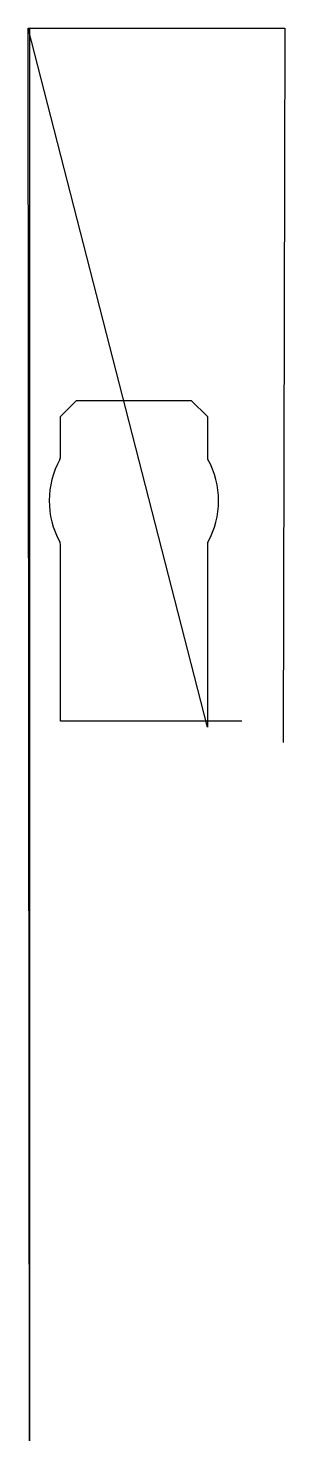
# Model space of a CAD drawing. Header units: metres. Extents: x 0 to 229, y 0 to 1262.
import ezdxf

# ---------------------------------------------------------------- set-up
doc = ezdxf.new("R2010")
doc.units = ezdxf.units.M

msp = doc.modelspace()

# ---------------------------------------------------------------- linework, layer by layer
at = {"layer": 'TOOL_0'}
for p, q in [((160.23, 637.606), (-0.001, 1261.942)), ((-0.001, 1261.942), (0.999, 1261.942)), ((0.999, 0), (-0.001, 1261.942)), ((-0.001, 1261.942), (0.999, 1261.942)), ((0.999, 1261.942), (0.999, 0)), ((0.999, 1261.942), (229.33, 1261.942)), ((229.33, 1261.942), (228.008, 624.889)), ((28.731, 915.068), (43.17, 929.507)), ((43.17, 929.507), (145.791, 929.507)), ((145.791, 929.507), (160.23, 915.068)), ((28.731, 878.487), (28.731, 915.068)), ((160.23, 915.068), (160.23, 878.487)), ((28.731, 643.008), (28.731, 801.028)), ((160.23, 801.028), (160.23, 643.008)), ((160.231, 643.008), (28.731, 643.008)), ((160.23, 643.008), (160.23, 637.606)), ((191.011, 643.008), (160.231, 643.008)), ((228.008, 624.889), (228.006, 623.889))]:
    msp.add_line(p, q, dxfattribs=at)
for centre, radius, start, end in [((94.624, 839.773), 75.883, 150.83737, 208.913209), ((24.127, 878.563), 4.605, 336.81448, 359.054282), ((164.835, 878.563), 4.606, 180.945512, 203.180623), ((94.312, 839.758), 75.912, 330.836019, 29.163322), ((24.481, 801.028), 4.25, 0, 28.94723), ((164.653, 800.99), 4.424, 156.343924, 179.507758)]:
    msp.add_arc(centre, radius, start, end, dxfattribs=at)

doc.saveas('drawing.dxf')
